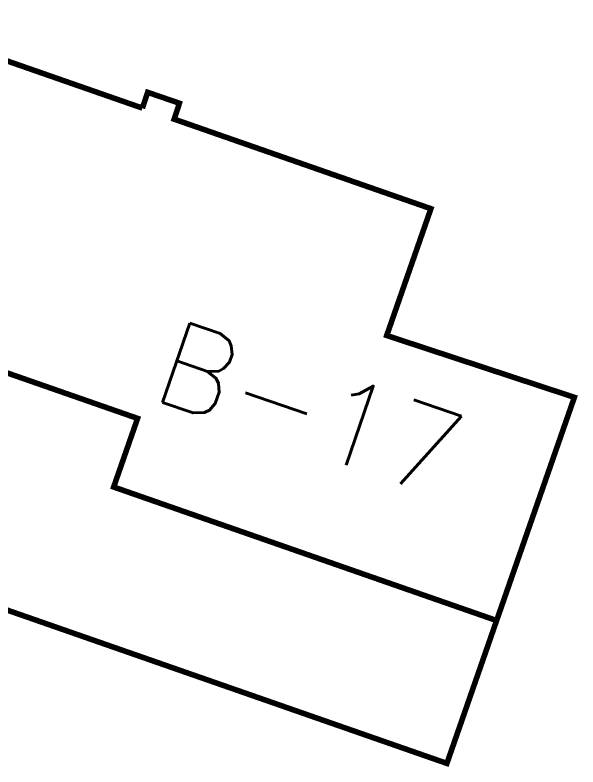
# Model space of a CAD drawing. Header units: inches. Extents: x 350994 to 353538, y 1581369 to 1583842.
# Drawn here: x 351526.66 to 351536.74, y 1583340.3 to 1583353.76 of the extents above; entities that cross this region are included whole.
import ezdxf
from ezdxf.enums import TextEntityAlignment as Align

# ---------------------------------------------------------------- set-up
doc = ezdxf.new("R2010")
doc.units = ezdxf.units.IN
doc.header["$MEASUREMENT"] = 0
doc.linetypes.add('1', pattern=[0])
doc.linetypes.add('ACAD_ISO03W100', pattern=[30, 12, -18])
for name, color, linetype in [('BOUNDARY', 5, 'Continuous'), ('BULDING', 5, '1'), ('CW', 94, '1')]:
    doc.layers.add(name, color=color, linetype=linetype)
doc.styles.add('ROMANS', font='ROMANS.shx')

msp = doc.modelspace()

# ---------------------------------------------------------------- linework, layer by layer
at = {"layer": 'BOUNDARY', "lineweight": 5, "elevation": 96.499}
msp.add_lwpolyline([(351528.94, 1583352.089, 0.1, 0.1, 0), (351529.036, 1583352.375, 0.1, 0.1, 0), (351529.604, 1583352.18, 0.1, 0.1, 0), (351529.51, 1583351.895, 0.1, 0.1, 0), (351529.51, 1583351.895, 0.1, 0.1, 0), (351534.106, 1583350.293, 0.1, 0.1, 0), (351533.315, 1583348.024, 0.1, 0.1, 0), (351536.674, 1583346.918, 0.1, 0.1, 0), (351535.282, 1583342.924, 0.1, 0.1, 0), (351528.427, 1583345.313, 0.1, 0.1, 0), (351528.855, 1583346.541, 0.1, 0.1, 0), (351526.235, 1583347.454, 0.1, 0.1, 0), (351525.808, 1583346.226, 0.1, 0.1, 0), (351518.952, 1583348.616, 0.1, 0.1, 0), (351520.345, 1583352.61, 0.1, 0.1, 0), (351523.576, 1583351.483, 0.1, 0.1, 0), (351524.346, 1583353.694, 0.1, 0.1, 0), (351528.941, 1583352.093, 0, 0, 0)], format="xyseb", dxfattribs=at)
at = {"layer": 'CW', "linetype": 'ACAD_ISO03W100', "lineweight": 5, "ltscale": 0.1, "const_width": 0.1, "elevation": 97.395}
msp.add_lwpolyline([(351535.282, 1583342.924), (351534.392, 1583340.368), (351518.062, 1583346.059), (351518.952, 1583348.616)], dxfattribs=at)

# ---------------------------------------------------------------- texts
at = {"layer": 'BULDING', "color": 0, "linetype": 'Continuous', "lineweight": 9, "style": 'ROMANS'}
msp.add_text('B-17', height=1.5, rotation=341.0931, dxfattribs=at).set_placement((351531.948, 1583346.713, 93.541), align=Align.MIDDLE_CENTER)

doc.saveas('drawing.dxf')
